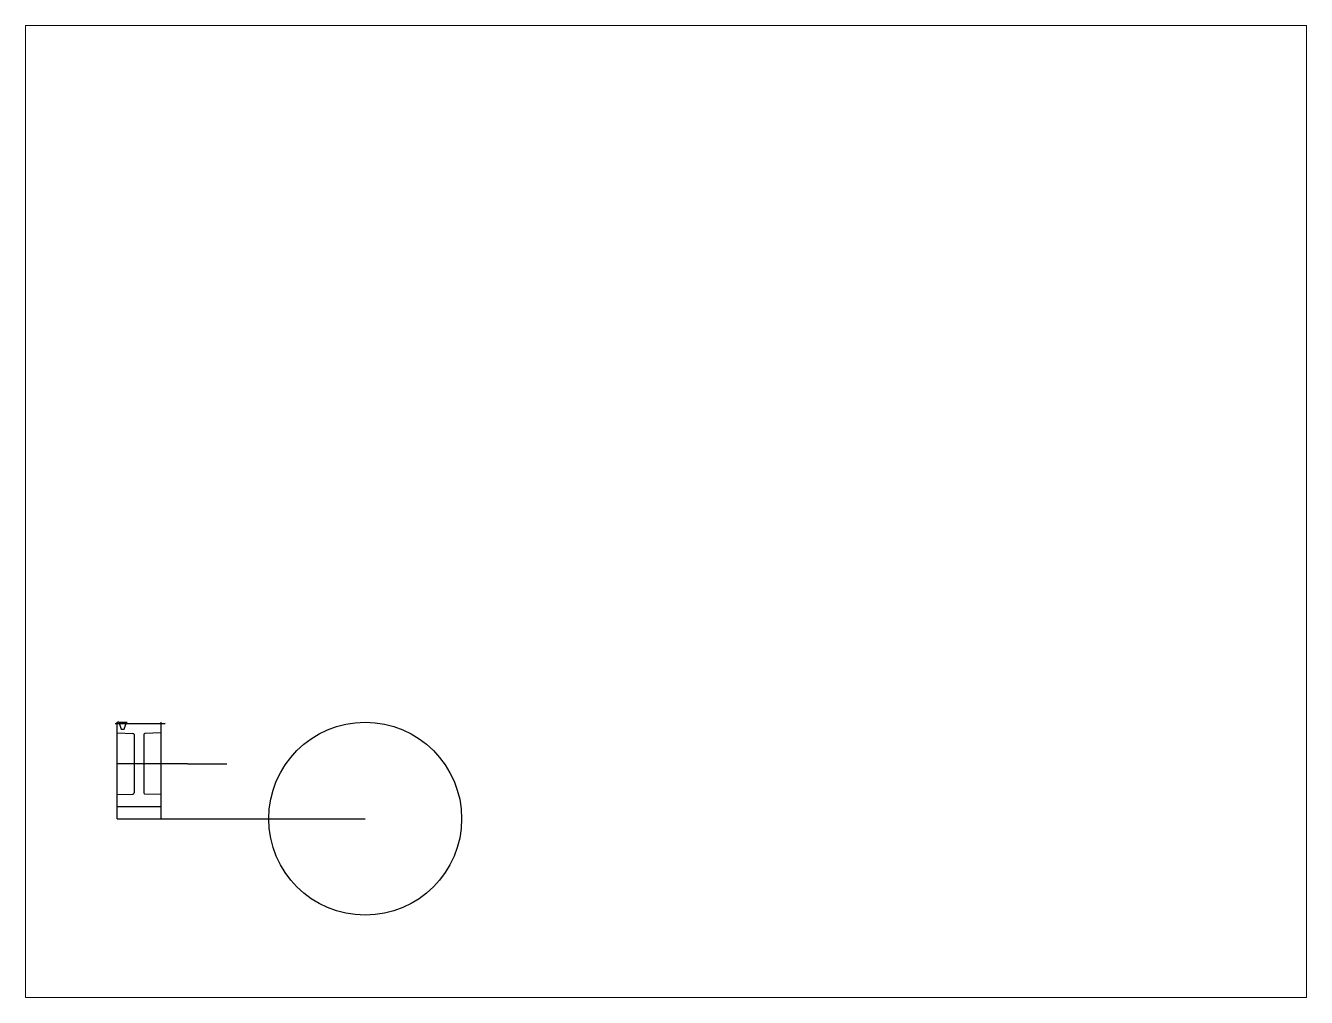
# Paper-space layout '布局1' of a CAD drawing. Header units: millimetres. Extents: x 26 to 231, y 20 to 176.
# The model-space entities are those that its viewports show. They can reach past a viewport. Long polylines and large blocks are cut down to what shows.
import ezdxf

# ---------------------------------------------------------------- set-up
doc = ezdxf.new("R2010")
doc.units = ezdxf.units.MM
doc.header["$LTSCALE"] = 15
doc.linetypes.add('CENTER2', pattern=[1.125, 0.75, -0.125, 0.125, -0.125])
doc.layers.add('1轮廓实线层', color=7, linetype='Continuous', lineweight=30)

msp = doc.modelspace()

# ---------------------------------------------------------------- linework, layer by layer
at = {"layer": '1轮廓实线层', "linetype": 'CENTER2'}
msp.add_line((93.3, 364.7), (10, 364.7), dxfattribs=at)
at = {"layer": '1轮廓实线层'}
for p, q in [((13.5, 207.3), (13.5, 367.5)), ((13.5, 367.5), (14.8, 367.5)), ((16.1, 367.5), (14.8, 367.5)), ((16.1, 367.5), (20, 356.1)), ((16.1, 367.5), (28.9, 367.5)), ((25.2, 356.1), (28.9, 367.5)), ((28.9, 367.5), (30.2, 367.5)), ((85.8, 367.5), (85.8, 207.3)), ((13.5, 350.1), (39.7, 349)), ((20, 356.1), (25.2, 356.1)), ((41.6, 347), (41.6, 250.3)), ((57.6, 347), (57.6, 250.3)), ((85.8, 350.1), (59.5, 349)), ((130.6, 298.7), (13.5, 298.7)), ((130.6, 298.7), (195.5, 298.7)), ((13.5, 247.3), (39.7, 248.3)), ((85.8, 247.3), (59.5, 248.3)), ((13.5, 227.3), (85.8, 227.3)), ((13.5, 207.3), (233.3, 207.3)), ((233.3, 207.3), (425.4, 207.3))]:
    msp.add_line(p, q, dxfattribs=at)
msp.add_circle((425.4, 207.3), 160.2, dxfattribs=at)
for centre, start, end in [((39.6, 347), 0, 87.7094), ((59.6, 347), 92.2906, 180), ((39.6, 250.3), 272.2906, 0), ((59.6, 250.3), 180, 267.7094)]:
    msp.add_arc(centre, 2, start, end, dxfattribs=at)

psp = doc.layouts.new('布局1')

# ---------------------------------------------------------------- viewports
at = {"layer": '0'}
psp.add_viewport(center=(128.5, 97.5), size=(205.6, 156), view_center_point=(925, 717.5), view_height=1613.9009, dxfattribs=at)

doc.saveas('drawing.dxf')
